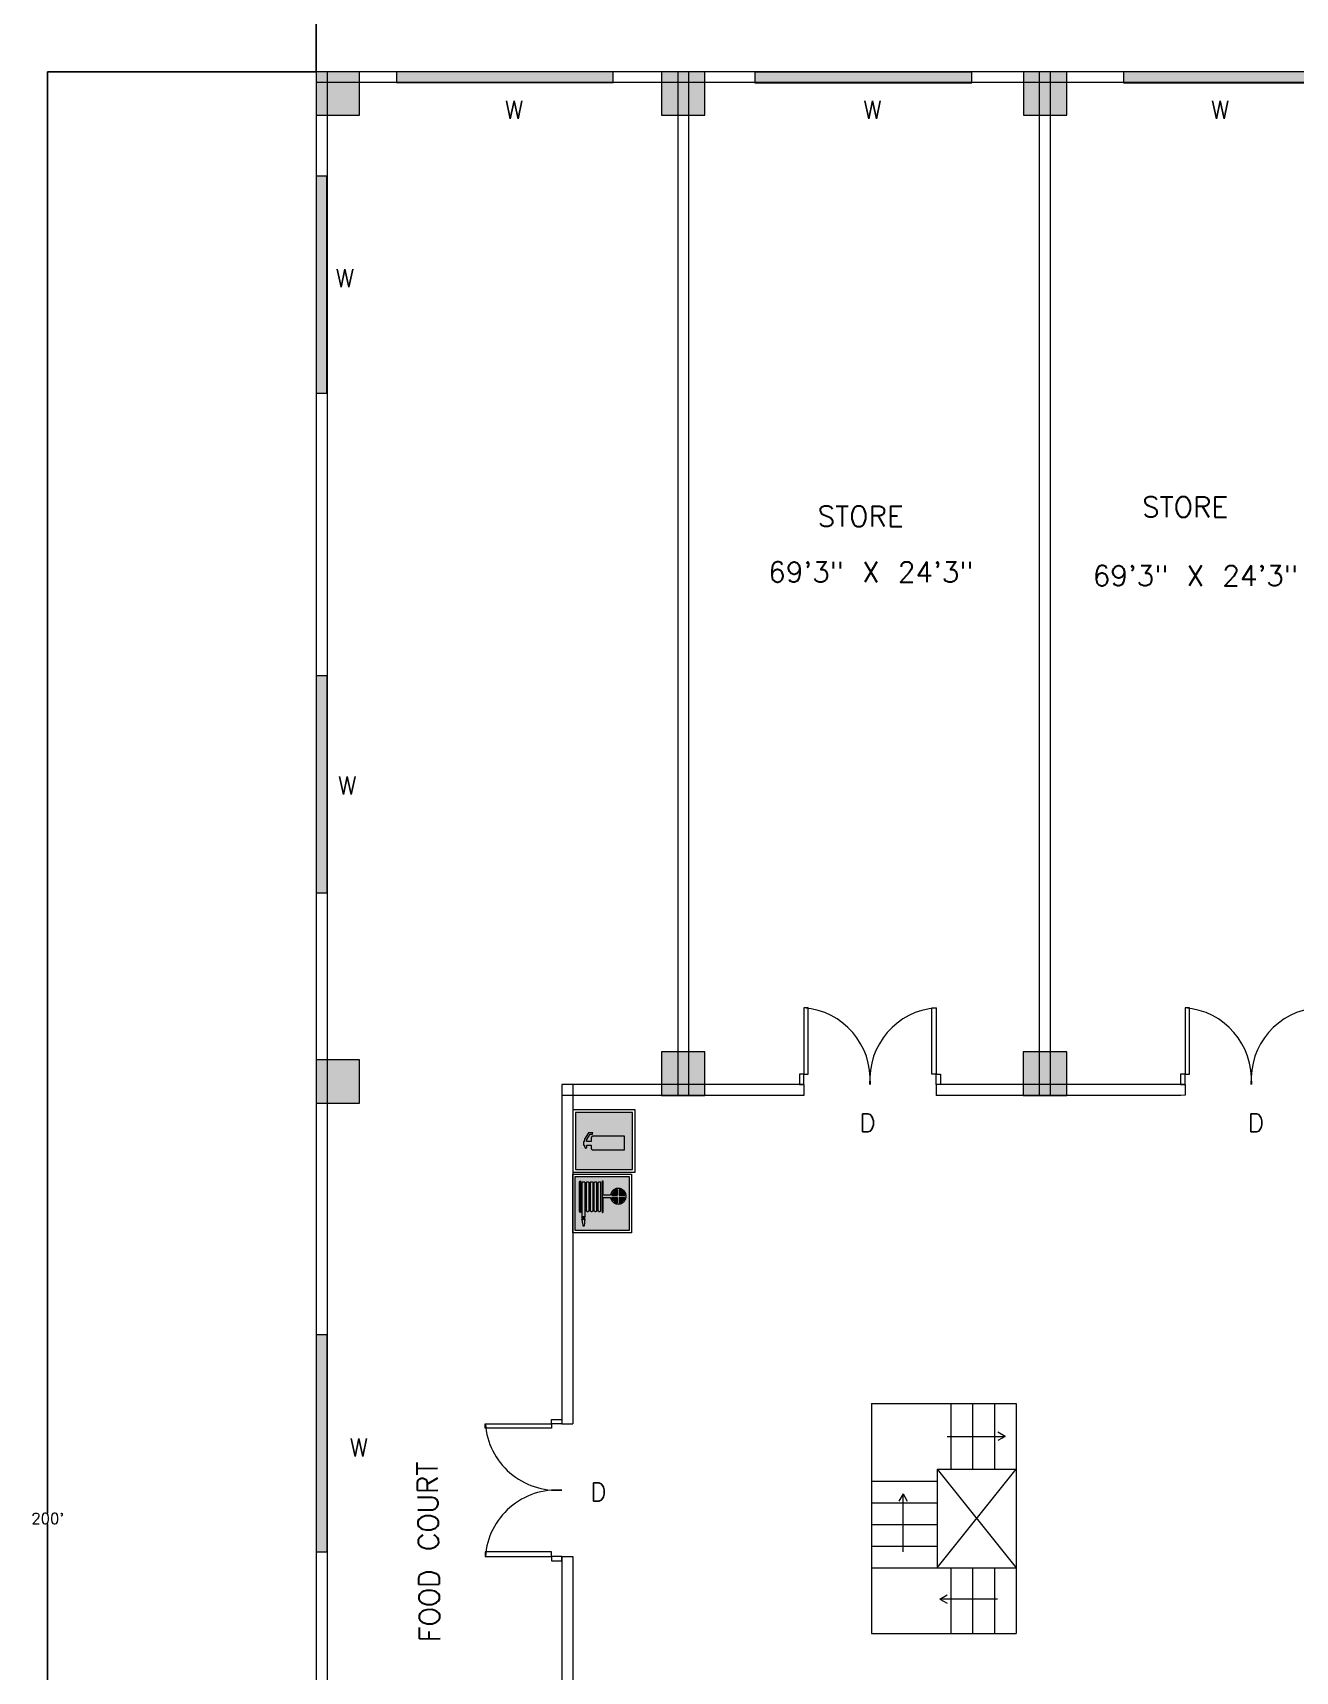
# Model space of a CAD drawing. Header units: inches. Extents: x 2447 to 25919, y 392 to 5548495.
# Drawn here: x 9063 to 10111, y 1726 to 3086 of the extents above; entities that cross this region are included whole.
import ezdxf

# ---------------------------------------------------------------- set-up
doc = ezdxf.new("R2010")
doc.units = ezdxf.units.IN
doc.header["$LTSCALE"] = 0.019685
doc.header["$MEASUREMENT"] = 0
doc.layers.get('0').update_dxf_attribs({"lineweight": 18})
doc.layers.get('Defpoints').update_dxf_attribs({"color": 140, "lineweight": 18})
for name, color, linetype, lineweight in [('DOOR', 3, 'Continuous', 18), ('FIRE ESCAPE DOORS', 7, 'Continuous', 18), ('WALLS', 7, 'Continuous', 18), ('WINDOWS', 7, 'Continuous', 18)]:
    doc.layers.add(name, color=color, linetype=linetype, lineweight=lineweight)
doc.styles.get("Standard").update_dxf_attribs({"font": 'txt.shx', "height": 15})
doc.dimstyles.get("Standard").update_dxf_attribs({"dimtxt": 16.8, "dimasz": 0.007087, "dimexe": 0.007087, "dimexo": 0.002461, "dimgap": 0.003543, "dimtad": 0, "dimtih": 1, "dimtoh": 1, "dimzin": 0, "dimdsep": 46, "dimlunit": 3, "dimtxsty": 'Standard', "dimcen": 0.003543, "dimadec": 0, "dimazin": 0, "dimtfac": 1, "dimtofl": 0, "dimtmove": 0, "dimatfit": 3, "dimfxl": 0.03937, "dimtolj": 1, "dimtzin": 0, "dimarcsym": 0})

# ---------------------------------------------------------------- blocks, each defined once
blk = doc.blocks.new('WINDOWS')
at = {"layer": 'WINDOWS'}
h = blk.add_hatch(color=4, dxfattribs=at)
h.dxf.hatch_style = 1
h.paths.add_polyline_path([(9, 90), (0, 90), (0, -90), (9, -90)])
blk.add_lwpolyline([(0, -90), (9, -90), (9, 90), (0, 90)], close=True, dxfattribs=at)
blk = doc.blocks.new('double doors')
at = {"layer": 'DOOR'}
for points in [[(-54.9, 8.6), (-51.3, 8.6), (-51.3, 63.6), (-54.9, 63.6)], [(54.9, 8.6), (51.3, 8.6), (51.3, 63.6), (54.9, 63.6)], [(-54.9, 8.6), (-58.6, 8.6), (-58.6, 0), (-54.9, 0)], [(54.9, 8.6), (58.6, 8.6), (58.6, 0), (54.9, 0)]]:
    blk.add_lwpolyline(points, close=True, dxfattribs=at)
for centre, start, end in [((-59.3, 4.3), 355.8288, 85.8288), ((59.3, 4.3), 94.1712, 184.1712)]:
    blk.add_arc(centre, 59.4, start, end, dxfattribs=at)
blk = doc.blocks.new('EXTINGUISHER')
at = {"true_color": 0xff0f0f}
h = blk.add_hatch(color=1, dxfattribs=at)
h.dxf.hatch_style = 1
h.paths.add_polyline_path([(21.2, 26.2), (-26.2, 26.2), (-26.2, -21.2), (21.2, -21.2)])
h.paths.add_polyline_path([(1.5, -14.5), (-9.9, -14.5), (-9.9, -8.2), (-9.9, 11.2), (-9.9, 11.5), (-9.9, 11.9), (-9.7, 12.2), (-9.7, 12.3), (-9.6, 12.5), (-9.3, 12.8), (-9, 12.9), (-8.8, 13), (-8.4, 13.2), (-8.1, 13.2), (-7.9, 13.2), (-5.9, 13.2), (-5.9, 16.6), (-6.8, 16.6), (-6.9, 16.6), (-7, 16.6), (-7.6, 16.7), (-8.1, 16.9), (-8.3, 17.2), (-8.4, 17.4), (-8.4, 17.6), (-8.4, 17.7), (-8.2, 18), (-8, 18.2), (-7.8, 18.4), (-7.2, 18.5), (-6.9, 18.5), (-5.9, 18.5), (-5.9, 19.4), (-2.8, 19.4), (-2.8, 18.5), (-1.1, 18.5), (4.2, 15.4), (4.2, 11.7), (3.1, 11.9), (3.1, 13.9), (-1.3, 16.6), (-2.8, 16.6), (-2.8, 13.2), (-0.6, 13.2), (-0.3, 13.2), (0, 13.1), (0.2, 13.1), (0.4, 13), (0.8, 12.8), (1, 12.6), (1.1, 12.5), (1.3, 12.1), (1.5, 11.7), (1.5, 11.2), (1.5, -8.2)], flags=16)
at = {"true_color": 0xe8e9e8}
h = blk.add_hatch(color=254, dxfattribs=at)
h.dxf.hatch_style = 1
h.paths.add_polyline_path([(1.5, 11.2), (1.5, 11.5), (1.4, 11.7), (1.4, 11.9), (1.4, 12), (1.3, 12.2), (1.2, 12.3), (1.1, 12.5), (1, 12.6), (0.9, 12.7), (0.7, 12.8), (0.5, 12.9), (0.4, 13), (0.2, 13.1), (0, 13.1), (-0.2, 13.2), (-0.4, 13.2), (-0.6, 13.2), (-2.8, 13.2), (-2.8, 16.6), (-1.3, 16.6), (3.1, 13.9), (3.1, 11.9), (4.2, 11.7), (4.2, 15.4), (-1.1, 18.5), (-2.8, 18.5), (-2.8, 19.4), (-5.9, 19.4), (-5.9, 18.5), (-6.9, 18.5), (-7.1, 18.5), (-7.1, 18.5), (-7.3, 18.5), (-7.6, 18.4), (-7.8, 18.3), (-8, 18.2), (-8.2, 18), (-8.3, 17.9), (-8.4, 17.8), (-8.4, 17.7), (-8.4, 17.6), (-8.4, 17.4), (-8.4, 17.4), (-8.4, 17.3), (-8.2, 17.1), (-8.2, 17), (-8.1, 17), (-8, 16.9), (-7.7, 16.8), (-7.5, 16.7), (-7.2, 16.6), (-6.9, 16.6), (-6.9, 16.6), (-6.8, 16.6), (-5.9, 16.6), (-5.9, 13.2), (-7.9, 13.2), (-8.1, 13.2), (-8.3, 13.2), (-8.5, 13.1), (-8.7, 13.1), (-8.9, 13), (-9, 12.9), (-9.2, 12.8), (-9.3, 12.7), (-9.5, 12.6), (-9.6, 12.5), (-9.7, 12.3), (-9.7, 12.2), (-9.8, 12), (-9.9, 11.9), (-9.9, 11.7), (-9.9, 11.5), (-9.9, 11.2), (-9.9, -8.2), (-9.9, -14.5), (1.5, -14.5), (1.5, -8.2)])
at = {"color": 18, "true_color": 0x000000}
for points in [[(23.4, 28.4), (-28.3, 28.4), (-28.3, -23.4), (23.4, -23.4)], [(21.2, 26.2), (-26.2, 26.2), (-26.2, -21.2), (21.2, -21.2), (21.2, 26.2)], [(-0.6, 13.2), (-2.8, 13.2), (-2.8, 16.6), (-1.3, 16.6), (3.1, 13.9), (3.1, 11.9), (4.2, 11.7), (4.2, 15.4), (-1.1, 18.5), (-2.8, 18.5), (-2.8, 19.4), (-5.9, 19.4), (-5.9, 18.5), (-6.9, 18.5), (-7.1, 18.5), (-7.1, 18.5), (-7.3, 18.5), (-7.6, 18.4), (-7.8, 18.3), (-8, 18.2), (-8.2, 18), (-8.3, 17.9), (-8.4, 17.8), (-8.4, 17.7), (-8.4, 17.6), (-8.4, 17.6), (-8.4, 17.4), (-8.4, 17.4), (-8.4, 17.3), (-8.3, 17.2), (-8.2, 17.1), (-8.2, 17), (-8.1, 17), (-8, 16.9), (-7.7, 16.8), (-7.5, 16.7), (-7.2, 16.6), (-6.9, 16.6), (-6.9, 16.6), (-6.8, 16.6), (-6.8, 16.6), (-5.9, 16.6), (-5.9, 13.2), (-7.9, 13.2), (-8.1, 13.2), (-8.3, 13.2), (-8.5, 13.1), (-8.7, 13.1), (-8.9, 13), (-9, 12.9), (-9.2, 12.8), (-9.3, 12.7), (-9.5, 12.6), (-9.6, 12.5), (-9.7, 12.3), (-9.7, 12.2), (-9.8, 12), (-9.9, 11.9), (-9.9, 11.7), (-9.9, 11.5), (-9.9, 11.2), (-9.9, -8.2), (-9.9, -14.5), (1.5, -14.5), (1.5, -8.2), (1.5, 11.2), (1.5, 11.5), (1.4, 11.7), (1.4, 11.9), (1.4, 12), (1.3, 12.2), (1.2, 12.3), (1.1, 12.5), (1, 12.6), (0.9, 12.7), (0.7, 12.8), (0.5, 12.9), (0.4, 13), (0.2, 13.1), (0, 13.1), (-0.2, 13.2), (-0.4, 13.2), (-0.6, 13.2)]]:
    blk.add_lwpolyline(points, close=True, dxfattribs=at)
blk = doc.blocks.new('Fire Hydrant')
at = {"true_color": 0xff0f0f}
h = blk.add_hatch(color=1, dxfattribs=at)
h.dxf.hatch_style = 1
h.paths.add_polyline_path([(22.4, 22.4), (-22.4, 22.4), (-22.4, -22.4), (22.4, -22.4)])
h.paths.add_polyline_path([(0.7, -7.3), (0.5, -7.3), (0.4, -7.4), (0.2, -7.5), (0.1, -7.5), (0.1, 18.6), (0.3, 18.5), (0.4, 18.5), (0.5, 18.4), (0.7, 18.3), (0.8, 18.2), (0.9, 18), (0.9, 17.7), (0.9, 6.7), (6.9, 6.7), (7, 7), (7, 7.3), (7.1, 7.6), (7.2, 7.9), (7.3, 8.2), (7.4, 8.5), (7.5, 8.7), (7.6, 9), (7.8, 9.2), (7.9, 9.5), (8.1, 9.7), (8.3, 9.9), (8.4, 10.2), (8.6, 10.4), (8.8, 10.6), (9, 10.8), (9.3, 11), (9.5, 11.2), (9.7, 11.3), (10, 11.5), (10.2, 11.6), (10.5, 11.8), (10.7, 11.9), (11, 12), (11.3, 12.1), (11.6, 12.2), (11.9, 12.3), (12.1, 12.3), (12.5, 12.4), (12.7, 12.4), (13.1, 12.4), (13.4, 12.4), (13.7, 12.4), (14, 12.4), (14.4, 12.3), (14.7, 12.3), (15, 12.2), (15.3, 12.1), (15.6, 12), (15.9, 11.9), (16.2, 11.8), (16.4, 11.6), (16.7, 11.5), (17, 11.3), (17.2, 11.1), (17.5, 10.9), (17.7, 10.7), (17.9, 10.5), (18.2, 10.3), (18.4, 10.1), (18.6, 9.8), (18.7, 9.6), (18.9, 9.3), (19.1, 9), (19.2, 8.8), (19.3, 8.5), (19.5, 8.2), (19.6, 7.9), (19.6, 7.6), (19.7, 7.3), (19.8, 6.9), (19.8, 6.6), (19.9, 6.3), (19.9, 5.9), (19.9, 5.6), (19.8, 5.3), (19.8, 5), (19.7, 4.6), (19.6, 4.3), (19.6, 4), (19.5, 3.7), (19.3, 3.4), (19.2, 3.1), (19.1, 2.8), (18.9, 2.6), (18.7, 2.3), (18.6, 2), (18.4, 1.8), (18.2, 1.6), (17.9, 1.3), (17.7, 1.1), (17.5, 0.9), (17.2, 0.7), (17, 0.5), (16.7, 0.4), (16.4, 0.2), (16.2, 0.1), (15.9, 0), (15.6, -0.2), (15.3, -0.3), (15, -0.4), (14.7, -0.4), (14.4, -0.5), (14, -0.5), (13.7, -0.5), (13.4, -0.6), (13.1, -0.5), (12.8, -0.5), (12.5, -0.5), (12.2, -0.5), (11.9, -0.4), (11.6, -0.3), (11.3, -0.2), (11.1, -0.1), (10.8, 0), (10.5, 0.1), (10.3, 0.2), (10, 0.4), (9.8, 0.5), (9.5, 0.7), (9.3, 0.8), (9.1, 1), (8.9, 1.2), (8.7, 1.4), (8.5, 1.6), (8.3, 1.8), (8.1, 2.1), (8, 2.3), (7.8, 2.5), (7.7, 2.8), (7.5, 3), (7.4, 3.3), (7.3, 3.6), (7.2, 3.8), (7.1, 4.1), (7, 4.4), (7, 4.7), (6.9, 5), (0.9, 5), (0.9, -6.7), (0.9, -6.9), (0.8, -7.1)], flags=16)
h.paths.add_polyline_path([(-1.5, -6.6), (-1.7, -6.7), (-1.8, -6.8), (-2, -6.9), (-2.7, -6.9), (-2.9, -6.8), (-3, -6.7), (-3.1, -6.6), (-3.2, -6.5), (-3.3, -6.4), (-3.3, -6.2), (-3.3, -6.1), (-3.3, 17.1), (-3.3, 17.3), (-3.3, 17.4), (-3.2, 17.6), (-3.1, 17.7), (-3, 17.8), (-2.7, 17.9), (-2, 17.9), (-1.8, 17.8), (-1.7, 17.8), (-1.5, 17.7), (-1.4, 17.5), (-1.3, 17.3), (-1.3, 17.1), (-1.3, -6.1), (-1.3, -6.3), (-1.4, -6.5)], flags=16)
h.paths.add_polyline_path([(-4.8, -6.6), (-4.9, -6.7), (-5, -6.8), (-5.3, -6.9), (-5.9, -6.9), (-6.1, -6.8), (-6.3, -6.7), (-6.4, -6.6), (-6.5, -6.4), (-6.6, -6.2), (-6.6, -6.1), (-6.6, 17.1), (-6.6, 17.4), (-6.5, 17.6), (-6.4, 17.7), (-6.3, 17.8), (-6.1, 17.8), (-5.9, 17.9), (-5.3, 17.9), (-5, 17.8), (-4.8, 17.7), (-4.7, 17.6), (-4.6, 17.4), (-4.6, 17.1), (-4.6, -6.1), (-4.6, -6.3), (-4.7, -6.5)], flags=16)
h.paths.add_polyline_path([(11.8, 0.7), (11.4, 0.8), (11, 1), (10.7, 1.2), (10.3, 1.4), (9.9, 1.7), (9.6, 2), (9.3, 2.3), (9, 2.6), (8.8, 2.9), (8.6, 3.3), (8.4, 3.7), (8.2, 4.1), (8.1, 4.5), (8, 5), (12.7, 5), (12.7, 0.5), (12.3, 0.6)], flags=0)
h.paths.add_polyline_path([(14.1, 0.5), (14.1, 5), (18.7, 5), (18.6, 4.5), (18.5, 4.1), (18.3, 3.7), (18.2, 3.3), (17.9, 3), (17.7, 2.6), (17.4, 2.3), (17.1, 2), (16.8, 1.7), (16.5, 1.5), (16.1, 1.2), (15.8, 1), (15.4, 0.9), (15, 0.7), (14.5, 0.6)], flags=0)
h.paths.add_polyline_path([(-7.9, -6.5), (-8, -6.6), (-8.1, -6.7), (-8.3, -6.8), (-8.5, -6.9), (-9.2, -6.9), (-9.4, -6.8), (-9.5, -6.7), (-9.6, -6.6), (-9.7, -6.5), (-9.8, -6.4), (-9.8, -6.2), (-9.8, -6.1), (-9.8, 17.1), (-9.8, 17.3), (-9.8, 17.4), (-9.7, 17.6), (-9.6, 17.7), (-9.5, 17.8), (-9.2, 17.9), (-8.5, 17.9), (-8.3, 17.8), (-8.1, 17.8), (-8, 17.7), (-7.9, 17.5), (-7.8, 17.3), (-7.8, 17.1), (-7.8, -6.1), (-7.8, -6.3)], flags=16)
h.paths.add_polyline_path([(-11.2, -6.5), (-11.3, -6.6), (-11.4, -6.7), (-11.5, -6.8), (-11.8, -6.9), (-12.4, -6.9), (-12.6, -6.8), (-12.8, -6.7), (-12.9, -6.6), (-13, -6.4), (-13.1, -6.2), (-13.1, -6.1), (-13.1, 17.1), (-13.1, 17.4), (-13, 17.6), (-12.9, 17.7), (-12.8, 17.8), (-12.6, 17.8), (-12.4, 17.9), (-11.8, 17.9), (-11.5, 17.8), (-11.3, 17.7), (-11.2, 17.6), (-11.1, 17.4), (-11.1, 17.1), (-11.1, -6.1), (-11.1, -6.3)], flags=16)
h.paths.add_polyline_path([(-14.3, -13), (-14.4, -13.9), (-14.6, -14.8), (-14.7, -15.8), (-14.8, -16.8), (-14.9, -17.7), (-15.1, -18.4), (-15.1, -18.7), (-15.2, -18.9), (-15.3, -19), (-15.4, -19.1), (-15.5, -19), (-15.6, -18.9), (-15.7, -18.7), (-15.8, -18.4), (-15.9, -17.7), (-16.1, -16.8), (-16.3, -15.8), (-16.4, -14.8), (-16.6, -13.9), (-16.8, -13)], flags=16)
h.paths.add_polyline_path([(-14.3, -12.4), (-16.8, -12.4), (-16.8, -11.6), (-14.3, -11.6)], flags=16)
h.paths.add_polyline_path([(-14.3, -11.1), (-16.7, -11.1), (-16.7, 17.1), (-16.6, 17.4), (-16.5, 17.5), (-16.5, 17.7), (-16.3, 17.8), (-16.2, 17.8), (-16, 17.9), (-15.9, 17.9), (-15.1, 17.9), (-14.9, 17.9), (-14.8, 17.8), (-14.6, 17.8), (-14.4, 17.6), (-14.3, 17.4), (-14.3, 17.1)], flags=16)
h.paths.add_polyline_path([(8, 6.7), (8, 7.2), (8.2, 7.6), (8.3, 8), (8.5, 8.4), (8.7, 8.8), (9, 9.2), (9.3, 9.5), (9.6, 9.8), (9.9, 10.1), (10.2, 10.4), (10.6, 10.6), (11, 10.8), (11.4, 11), (11.8, 11.2), (12.3, 11.3), (12.7, 11.3), (12.7, 6.7)], flags=0)
h.paths.add_polyline_path([(14.1, 6.7), (14.1, 11.3), (14.6, 11.3), (15, 11.1), (15.4, 11), (15.8, 10.8), (16.2, 10.6), (16.5, 10.4), (16.9, 10.1), (17.2, 9.8), (17.5, 9.5), (17.8, 9.2), (18, 8.8), (18.2, 8.4), (18.4, 8), (18.6, 7.6), (18.7, 7.2), (18.7, 6.7)], flags=0)
h.paths.add_polyline_path([(-18.3, -7.4), (-18.5, -7.3), (-18.6, -7.3), (-18.7, -7.1), (-18.8, -6.9), (-18.8, -6.7), (-18.8, 17.7), (-18.8, 18), (-18.7, 18.2), (-18.6, 18.3), (-18.5, 18.4), (-18.3, 18.5), (-18.2, 18.5), (-18, 18.6), (-18, -7.5), (-18.2, -7.5)], flags=16)
at = {"true_color": 0xe8e9e8}
h = blk.add_hatch(color=254, dxfattribs=at)
h.dxf.hatch_style = 1
h.paths.add_polyline_path([(-18, 18.6), (-18, 18.6), (-18.2, 18.5), (-18.3, 18.5), (-18.5, 18.4), (-18.6, 18.3), (-18.7, 18.2), (-18.7, 18), (-18.8, 17.9), (-18.8, 17.7), (-18.8, -6.7), (-18.8, -6.8), (-18.7, -7), (-18.7, -7.1), (-18.6, -7.3), (-18.5, -7.3), (-18.3, -7.4), (-18.2, -7.5), (-18, -7.5), (-18, -7.5)])
h.paths.add_polyline_path([(-14.3, 17.1), (-14.3, 17.2), (-14.3, 17.4), (-14.4, 17.5), (-14.5, 17.7), (-14.6, 17.8), (-14.8, 17.8), (-14.9, 17.9), (-15.1, 17.9), (-15.9, 17.9), (-16, 17.9), (-16.2, 17.8), (-16.3, 17.8), (-16.5, 17.7), (-16.5, 17.5), (-16.6, 17.4), (-16.7, 17.2), (-16.7, 17.1), (-16.7, -11.1), (-14.3, -11.1)])
h.paths.add_polyline_path([(-14.3, -11.6), (-16.8, -11.6), (-16.8, -12.4), (-14.3, -12.4)])
h.paths.add_polyline_path([(-14.4, -13.9), (-14.3, -13), (-16.8, -13), (-16.6, -13.9), (-16.4, -14.8), (-16.3, -15.8), (-16.1, -16.8), (-15.9, -17.7), (-15.8, -18.4), (-15.7, -18.7), (-15.6, -18.9), (-15.5, -19), (-15.5, -19), (-15.4, -19), (-15.4, -19.1), (-15.4, -19), (-15.3, -19), (-15.3, -19), (-15.2, -18.9), (-15.1, -18.7), (-15.1, -18.4), (-14.9, -17.7), (-14.8, -16.8), (-14.7, -15.8), (-14.6, -14.8)])
h.paths.add_polyline_path([(-11.1, 17.3), (-11.1, 17.4), (-11.3, 17.7), (-11.4, 17.8), (-11.5, 17.8), (-11.7, 17.9), (-11.8, 17.9), (-12.3, 17.9), (-12.5, 17.9), (-12.6, 17.8), (-12.8, 17.8), (-12.9, 17.7), (-13, 17.6), (-13, 17.4), (-13.1, 17.3), (-13.1, 17.1), (-13.1, -6.1), (-13.1, -6.2), (-13, -6.4), (-13, -6.5), (-12.9, -6.6), (-12.8, -6.7), (-12.6, -6.8), (-12.5, -6.8), (-12.3, -6.9), (-11.8, -6.9), (-11.7, -6.8), (-11.5, -6.8), (-11.3, -6.6), (-11.1, -6.4), (-11.1, -6.2), (-11.1, -6.1)])
h.paths.add_polyline_path([(-7.8, 17.1), (-7.8, 17.3), (-7.9, 17.4), (-7.9, 17.6), (-8, 17.7), (-8.1, 17.8), (-8.3, 17.8), (-8.4, 17.9), (-8.6, 17.9), (-9.1, 17.9), (-9.2, 17.9), (-9.4, 17.8), (-9.5, 17.8), (-9.6, 17.7), (-9.7, 17.6), (-9.8, 17.4), (-9.8, 17.3), (-9.8, 17.1), (-9.8, -6.1), (-9.8, -6.2), (-9.8, -6.4), (-9.7, -6.5), (-9.6, -6.6), (-9.5, -6.7), (-9.4, -6.8), (-9.2, -6.8), (-9.1, -6.9), (-8.6, -6.9), (-8.4, -6.8), (-8.3, -6.8), (-8.1, -6.7), (-8, -6.6), (-7.9, -6.5), (-7.9, -6.4), (-7.8, -6.2), (-7.8, -6.1)])
h.paths.add_polyline_path([(-4.6, 17.1), (-4.6, 17.3), (-4.6, 17.4), (-4.7, 17.6), (-4.8, 17.7), (-4.9, 17.8), (-5, 17.8), (-5.2, 17.9), (-5.3, 17.9), (-5.9, 17.9), (-6, 17.9), (-6.1, 17.8), (-6.3, 17.8), (-6.4, 17.7), (-6.5, 17.6), (-6.5, 17.4), (-6.6, 17.3), (-6.6, 17.1), (-6.6, -6.1), (-6.6, -6.2), (-6.5, -6.4), (-6.5, -6.5), (-6.4, -6.6), (-6.3, -6.7), (-6.1, -6.8), (-6, -6.8), (-5.9, -6.9), (-5.3, -6.9), (-5.2, -6.8), (-5, -6.8), (-4.9, -6.7), (-4.8, -6.6), (-4.7, -6.5), (-4.6, -6.4), (-4.6, -6.2), (-4.6, -6.1)])
h.paths.add_polyline_path([(-1.3, 17.1), (-1.3, 17.3), (-1.4, 17.4), (-1.4, 17.6), (-1.5, 17.7), (-1.7, 17.8), (-1.8, 17.8), (-1.9, 17.9), (-2.1, 17.9), (-2.6, 17.9), (-2.7, 17.9), (-2.9, 17.8), (-3, 17.8), (-3.1, 17.7), (-3.2, 17.6), (-3.3, 17.4), (-3.3, 17.3), (-3.3, 17.1), (-3.3, -6.1), (-3.3, -6.2), (-3.3, -6.4), (-3.2, -6.5), (-3.1, -6.6), (-3, -6.7), (-2.9, -6.8), (-2.7, -6.8), (-2.6, -6.9), (-2.1, -6.9), (-1.9, -6.8), (-1.8, -6.8), (-1.7, -6.7), (-1.5, -6.6), (-1.4, -6.5), (-1.4, -6.4), (-1.3, -6.2), (-1.3, -6.1)])
h.paths.add_polyline_path([(19.9, 5.9), (19.9, 6.3), (19.8, 6.6), (19.8, 6.9), (19.7, 7.3), (19.6, 7.6), (19.6, 7.9), (19.5, 8.2), (19.3, 8.5), (19.2, 8.8), (19.1, 9), (18.9, 9.3), (18.7, 9.6), (18.6, 9.8), (18.4, 10.1), (18.2, 10.3), (17.9, 10.5), (17.7, 10.7), (17.5, 10.9), (17.2, 11.1), (17, 11.3), (16.7, 11.5), (16.4, 11.6), (16.2, 11.8), (15.9, 11.9), (15.6, 12), (15.3, 12.1), (15, 12.2), (14.7, 12.3), (14.4, 12.3), (14, 12.4), (13.7, 12.4), (13.4, 12.4), (13.1, 12.4), (12.7, 12.4), (12.5, 12.4), (12.1, 12.3), (11.9, 12.3), (11.6, 12.2), (11.3, 12.1), (11, 12), (10.7, 11.9), (10.5, 11.8), (10.2, 11.6), (10, 11.5), (9.7, 11.3), (9.5, 11.2), (9.3, 11), (9, 10.8), (8.8, 10.6), (8.6, 10.4), (8.4, 10.2), (8.3, 9.9), (8.1, 9.7), (7.9, 9.5), (7.8, 9.2), (7.6, 9), (7.5, 8.7), (7.4, 8.5), (7.3, 8.2), (7.2, 7.9), (7.1, 7.6), (7, 7.3), (7, 7), (6.9, 6.7), (0.9, 6.7), (0.9, 17.7), (0.9, 17.9), (0.8, 18), (0.8, 18.2), (0.7, 18.3), (0.5, 18.4), (0.4, 18.5), (0.3, 18.5), (0.1, 18.6), (0.1, 18.6), (0.1, -7.5), (0.1, -7.5), (0.3, -7.5), (0.4, -7.4), (0.5, -7.3), (0.7, -7.3), (0.8, -7.1), (0.8, -7), (0.9, -6.8), (0.9, -6.7), (0.9, 5), (6.9, 5), (7, 4.7), (7, 4.4), (7.1, 4.1), (7.2, 3.8), (7.3, 3.6), (7.4, 3.3), (7.5, 3), (7.7, 2.8), (7.8, 2.5), (8, 2.3), (8.1, 2.1), (8.3, 1.8), (8.5, 1.6), (8.7, 1.4), (8.9, 1.2), (9.1, 1), (9.3, 0.8), (9.5, 0.7), (9.8, 0.5), (10, 0.4), (10.3, 0.2), (10.5, 0.1), (10.8, 0), (11.1, -0.1), (11.3, -0.2), (11.6, -0.3), (11.9, -0.4), (12.2, -0.5), (12.5, -0.5), (12.8, -0.5), (13.1, -0.5), (13.4, -0.6), (13.7, -0.5), (14, -0.5), (14.4, -0.5), (14.7, -0.4), (15, -0.4), (15.3, -0.3), (15.6, -0.2), (15.9, 0), (16.2, 0.1), (16.4, 0.2), (16.7, 0.4), (17, 0.5), (17.2, 0.7), (17.5, 0.9), (17.7, 1.1), (17.9, 1.3), (18.2, 1.6), (18.4, 1.8), (18.6, 2), (18.7, 2.3), (18.9, 2.6), (19.1, 2.8), (19.2, 3.1), (19.3, 3.4), (19.5, 3.7), (19.6, 4), (19.6, 4.3), (19.7, 4.6), (19.8, 5), (19.8, 5.3), (19.9, 5.6)])
h.paths.add_polyline_path([(8, 5), (12.7, 5), (12.7, 0.5), (12.3, 0.6), (11.8, 0.7), (11.4, 0.8), (11, 1), (10.7, 1.2), (10.3, 1.4), (9.9, 1.7), (9.6, 2), (9.3, 2.3), (9, 2.6), (8.8, 2.9), (8.6, 3.3), (8.4, 3.7), (8.2, 4.1), (8.1, 4.5)], flags=16)
h.paths.add_polyline_path([(8, 6.7), (8, 7.2), (8.2, 7.6), (8.3, 8), (8.5, 8.4), (8.7, 8.8), (9, 9.2), (9.3, 9.5), (9.6, 9.8), (9.9, 10.1), (10.2, 10.4), (10.6, 10.6), (11, 10.8), (11.4, 11), (11.8, 11.2), (12.3, 11.3), (12.7, 11.3), (12.7, 6.7)], flags=16)
h.paths.add_polyline_path([(14.1, 5), (18.7, 5), (18.6, 4.5), (18.5, 4.1), (18.3, 3.7), (18.2, 3.3), (17.9, 3), (17.7, 2.6), (17.4, 2.3), (17.1, 2), (16.8, 1.7), (16.5, 1.5), (16.1, 1.2), (15.8, 1), (15.4, 0.9), (15, 0.7), (14.5, 0.6), (14.1, 0.5)], flags=16)
h.paths.add_polyline_path([(14.1, 6.7), (14.1, 11.3), (14.6, 11.3), (15, 11.1), (15.4, 11), (15.8, 10.8), (16.2, 10.6), (16.5, 10.4), (16.9, 10.1), (17.2, 9.8), (17.5, 9.5), (17.8, 9.2), (18, 8.8), (18.2, 8.4), (18.4, 8), (18.6, 7.6), (18.7, 7.2), (18.7, 6.7)], flags=16)
at = {"true_color": 0xff0f0f}
h = blk.add_hatch(color=1, dxfattribs=at)
h.dxf.hatch_style = 1
h.paths.add_polyline_path([(12.7, 5), (8, 5), (8.1, 4.5), (8.2, 4.1), (8.4, 3.7), (8.6, 3.3), (8.8, 2.9), (9, 2.6), (9.3, 2.3), (9.6, 2), (9.9, 1.7), (10.3, 1.4), (10.7, 1.2), (11, 1), (11.4, 0.8), (11.8, 0.7), (12.3, 0.6), (12.7, 0.5)])
h.paths.add_polyline_path([(12.7, 11.3), (12.3, 11.3), (11.8, 11.2), (11.4, 11), (11, 10.8), (10.6, 10.6), (10.2, 10.4), (9.9, 10.1), (9.6, 9.8), (9.3, 9.5), (9, 9.2), (8.7, 8.8), (8.5, 8.4), (8.3, 8), (8.2, 7.6), (8, 7.2), (8, 6.7), (12.7, 6.7)])
h.paths.add_polyline_path([(18, 8.8), (17.8, 9.2), (17.5, 9.5), (17.2, 9.8), (16.9, 10.1), (16.5, 10.4), (16.2, 10.6), (15.8, 10.8), (15.4, 11), (15, 11.1), (14.6, 11.3), (14.1, 11.3), (14.1, 6.7), (18.7, 6.7), (18.7, 7.2), (18.6, 7.6), (18.4, 8), (18.2, 8.4)])
h.paths.add_polyline_path([(18.2, 3.3), (18.3, 3.7), (18.5, 4.1), (18.6, 4.5), (18.7, 5), (14.1, 5), (14.1, 0.5), (14.5, 0.6), (15, 0.7), (15.4, 0.9), (15.8, 1), (16.1, 1.2), (16.5, 1.5), (16.8, 1.7), (17.1, 2), (17.4, 2.3), (17.7, 2.6), (17.9, 3)])
at = {"color": 18, "true_color": 0x000000}
for points in [[(-24.4, 24.3), (24.4, 24.3), (24.4, -24.4), (-24.4, -24.4)], [(-22.4, 22.4), (22.4, 22.4), (22.4, -22.4), (-22.4, -22.4), (-22.4, 22.4)], [(-18, 18.6), (-18, 18.6), (-18, -7.5), (-18, -7.5), (-18.2, -7.5), (-18.3, -7.4), (-18.5, -7.3), (-18.6, -7.3), (-18.7, -7.1), (-18.7, -7), (-18.8, -6.8), (-18.8, -6.7), (-18.8, 17.7), (-18.8, 17.9), (-18.7, 18), (-18.7, 18.2), (-18.6, 18.3), (-18.5, 18.4), (-18.3, 18.5), (-18.2, 18.5), (-18, 18.6)], [(-15.9, 17.9), (-15.1, 17.9), (-14.9, 17.9), (-14.8, 17.8), (-14.6, 17.8), (-14.5, 17.7), (-14.4, 17.5), (-14.3, 17.4), (-14.3, 17.2), (-14.3, 17.1), (-14.3, -11.1), (-16.7, -11.1), (-16.7, 17.1), (-16.7, 17.2), (-16.6, 17.4), (-16.5, 17.5), (-16.5, 17.7), (-16.3, 17.8), (-16.2, 17.8), (-16, 17.9), (-15.9, 17.9)], [(-12.3, 17.9), (-11.8, 17.9), (-11.7, 17.9), (-11.5, 17.8), (-11.4, 17.8), (-11.3, 17.7), (-11.2, 17.6), (-11.1, 17.4), (-11.1, 17.3), (-11.1, 17.1), (-11.1, -6.1), (-11.1, -6.2), (-11.1, -6.4), (-11.2, -6.5), (-11.3, -6.6), (-11.4, -6.7), (-11.5, -6.8), (-11.7, -6.8), (-11.8, -6.9), (-12.3, -6.9), (-12.5, -6.8), (-12.6, -6.8), (-12.8, -6.7), (-12.9, -6.6), (-13, -6.5), (-13, -6.4), (-13.1, -6.2), (-13.1, -6.1), (-13.1, 17.1), (-13.1, 17.3), (-13, 17.4), (-13, 17.6), (-12.9, 17.7), (-12.8, 17.8), (-12.6, 17.8), (-12.5, 17.9), (-12.3, 17.9)], [(-9.1, 17.9), (-8.6, 17.9), (-8.4, 17.9), (-8.3, 17.8), (-8.1, 17.8), (-8, 17.7), (-7.9, 17.6), (-7.9, 17.4), (-7.8, 17.3), (-7.8, 17.1), (-7.8, -6.1), (-7.8, -6.2), (-7.9, -6.4), (-7.9, -6.5), (-8, -6.6), (-8.1, -6.7), (-8.3, -6.8), (-8.4, -6.8), (-8.6, -6.9), (-9.1, -6.9), (-9.2, -6.8), (-9.4, -6.8), (-9.5, -6.7), (-9.6, -6.6), (-9.7, -6.5), (-9.8, -6.4), (-9.8, -6.2), (-9.8, -6.1), (-9.8, 17.1), (-9.8, 17.3), (-9.8, 17.4), (-9.7, 17.6), (-9.6, 17.7), (-9.5, 17.8), (-9.4, 17.8), (-9.2, 17.9), (-9.1, 17.9)], [(-5.9, 17.9), (-5.3, 17.9), (-5.2, 17.9), (-5, 17.8), (-4.9, 17.8), (-4.8, 17.7), (-4.7, 17.6), (-4.6, 17.4), (-4.6, 17.3), (-4.6, 17.1), (-4.6, -6.1), (-4.6, -6.2), (-4.6, -6.4), (-4.7, -6.5), (-4.8, -6.6), (-4.9, -6.7), (-5, -6.8), (-5.2, -6.8), (-5.3, -6.9), (-5.9, -6.9), (-6, -6.8), (-6.1, -6.8), (-6.3, -6.7), (-6.4, -6.6), (-6.5, -6.5), (-6.5, -6.4), (-6.6, -6.2), (-6.6, -6.1), (-6.6, 17.1), (-6.6, 17.3), (-6.5, 17.4), (-6.5, 17.6), (-6.4, 17.7), (-6.3, 17.8), (-6.1, 17.8), (-6, 17.9), (-5.9, 17.9)], [(-2.6, 17.9), (-2.1, 17.9), (-1.9, 17.9), (-1.8, 17.8), (-1.7, 17.8), (-1.5, 17.7), (-1.4, 17.6), (-1.4, 17.4), (-1.3, 17.3), (-1.3, 17.1), (-1.3, -6.1), (-1.3, -6.2), (-1.4, -6.4), (-1.4, -6.5), (-1.5, -6.6), (-1.7, -6.7), (-1.8, -6.8), (-1.9, -6.8), (-2.1, -6.9), (-2.6, -6.9), (-2.7, -6.8), (-2.9, -6.8), (-3, -6.7), (-3.1, -6.6), (-3.2, -6.5), (-3.3, -6.4), (-3.3, -6.2), (-3.3, -6.1), (-3.3, 17.1), (-3.3, 17.3), (-3.3, 17.4), (-3.2, 17.6), (-3.1, 17.7), (-3, 17.8), (-2.9, 17.8), (-2.7, 17.9), (-2.6, 17.9)], [(0.1, 18.6), (0.1, 18.6), (0.1, -7.5), (0.1, -7.5), (0.3, -7.5), (0.4, -7.4), (0.5, -7.3), (0.7, -7.3), (0.8, -7.1), (0.8, -7), (0.9, -6.8), (0.9, -6.7), (0.9, 5), (6.9, 5), (7, 4.7), (7, 4.4), (7.1, 4.1), (7.2, 3.8), (7.3, 3.6), (7.4, 3.3), (7.5, 3), (7.7, 2.8), (7.8, 2.5), (8, 2.3), (8.1, 2.1), (8.3, 1.8), (8.5, 1.6), (8.7, 1.4), (8.9, 1.2), (9.1, 1), (9.3, 0.8), (9.5, 0.7), (9.8, 0.5), (10, 0.4), (10.3, 0.2), (10.5, 0.1), (10.8, 0), (11.1, -0.1), (11.3, -0.2), (11.6, -0.3), (11.9, -0.4), (12.2, -0.5), (12.5, -0.5), (12.8, -0.5), (13.1, -0.5), (13.4, -0.6), (13.7, -0.5), (14, -0.5), (14.4, -0.5), (14.7, -0.4), (15, -0.4), (15.3, -0.3), (15.6, -0.2), (15.9, 0), (16.2, 0.1), (16.4, 0.2), (16.7, 0.4), (17, 0.5), (17.2, 0.7), (17.5, 0.9), (17.7, 1.1), (17.9, 1.3), (18.2, 1.6), (18.4, 1.8), (18.6, 2), (18.7, 2.3), (18.9, 2.6), (19.1, 2.8), (19.2, 3.1), (19.3, 3.4), (19.5, 3.7), (19.6, 4), (19.6, 4.3), (19.7, 4.6), (19.8, 5), (19.8, 5.3), (19.9, 5.6), (19.9, 5.9), (19.9, 6.3), (19.8, 6.6), (19.8, 6.9), (19.7, 7.3), (19.6, 7.6), (19.6, 7.9), (19.5, 8.2), (19.3, 8.5), (19.2, 8.8), (19.1, 9), (18.9, 9.3), (18.7, 9.6), (18.6, 9.8), (18.4, 10.1), (18.2, 10.3), (17.9, 10.5), (17.7, 10.7), (17.5, 10.9), (17.2, 11.1), (17, 11.3), (16.7, 11.5), (16.4, 11.6), (16.2, 11.8), (15.9, 11.9), (15.6, 12), (15.3, 12.1), (15, 12.2), (14.7, 12.3), (14.4, 12.3), (14, 12.4), (13.7, 12.4), (13.4, 12.4), (13.1, 12.4), (12.7, 12.4), (12.5, 12.4), (12.1, 12.3), (11.9, 12.3), (11.6, 12.2), (11.3, 12.1), (11, 12), (10.7, 11.9), (10.5, 11.8), (10.2, 11.6), (10, 11.5), (9.7, 11.3), (9.5, 11.2), (9.3, 11), (9, 10.8), (8.8, 10.6), (8.6, 10.4), (8.4, 10.2), (8.3, 9.9), (8.1, 9.7), (7.9, 9.5), (7.8, 9.2), (7.6, 9), (7.5, 8.7), (7.4, 8.5), (7.3, 8.2), (7.2, 7.9), (7.1, 7.6), (7, 7.3), (7, 7), (6.9, 6.7), (0.9, 6.7), (0.9, 17.7), (0.9, 17.9), (0.8, 18), (0.8, 18.2), (0.7, 18.3), (0.5, 18.4), (0.4, 18.5), (0.3, 18.5), (0.1, 18.6)], [(8, 6.7), (12.7, 6.7), (12.7, 11.3), (12.3, 11.3), (11.8, 11.2), (11.4, 11), (11, 10.8), (10.6, 10.6), (10.2, 10.4), (9.9, 10.1), (9.6, 9.8), (9.3, 9.5), (9, 9.2), (8.7, 8.8), (8.5, 8.4), (8.3, 8), (8.2, 7.6), (8, 7.2), (8, 6.7)], [(12.7, 0.5), (12.7, 5), (8, 5), (8.1, 4.5), (8.2, 4.1), (8.4, 3.7), (8.6, 3.3), (8.8, 2.9), (9, 2.6), (9.3, 2.3), (9.6, 2), (9.9, 1.7), (10.3, 1.4), (10.7, 1.2), (11, 1), (11.4, 0.8), (11.8, 0.7), (12.3, 0.6), (12.7, 0.5)], [(14.1, 11.3), (14.1, 6.7), (18.7, 6.7), (18.7, 7.2), (18.6, 7.6), (18.4, 8), (18.2, 8.4), (18, 8.8), (17.8, 9.2), (17.5, 9.5), (17.2, 9.8), (16.9, 10.1), (16.5, 10.4), (16.2, 10.6), (15.8, 10.8), (15.4, 11), (15, 11.1), (14.6, 11.3), (14.1, 11.3)], [(18.7, 5), (14.1, 5), (14.1, 0.5), (14.5, 0.6), (15, 0.7), (15.4, 0.9), (15.8, 1), (16.1, 1.2), (16.5, 1.5), (16.8, 1.7), (17.1, 2), (17.4, 2.3), (17.7, 2.6), (17.9, 3), (18.2, 3.3), (18.3, 3.7), (18.5, 4.1), (18.6, 4.5), (18.7, 5)], [(-16.8, -11.6), (-14.3, -11.6), (-14.3, -12.4), (-16.8, -12.4), (-16.8, -11.6)], [(-16.8, -13), (-14.3, -13), (-14.4, -13.9), (-14.6, -14.8), (-14.7, -15.8), (-14.8, -16.8), (-14.9, -17.7), (-15.1, -18.4), (-15.1, -18.7), (-15.2, -18.9), (-15.3, -19), (-15.3, -19), (-15.4, -19), (-15.4, -19.1), (-15.4, -19), (-15.5, -19), (-15.5, -19), (-15.6, -18.9), (-15.7, -18.7), (-15.8, -18.4), (-15.9, -17.7), (-16.1, -16.8), (-16.3, -15.8), (-16.4, -14.8), (-16.6, -13.9), (-16.8, -13)]]:
    blk.add_lwpolyline(points, close=True, dxfattribs=at)
blk = doc.blocks.new('column')
at = {"layer": 'FIRE ESCAPE DOORS'}
h = blk.add_hatch(color=2, dxfattribs=at)
h.dxf.hatch_style = 1
h.paths.add_polyline_path([(3085.8, 2952.4), (3049.8, 2952.4), (3049.8, 2916.4), (3085.8, 2916.4)])
blk.add_lwpolyline([(3049.8, 2916.4), (3085.8, 2916.4), (3085.8, 2952.4), (3049.8, 2952.4)], close=True, dxfattribs=at)
blk = doc.blocks.new('COLUMNS')
at = {"layer": 'FIRE ESCAPE DOORS'}
blk.add_blockref('column', (-3067.8, -2934.4), dxfattribs=at)
blk = doc.blocks.new('*D196')
at = {"layer": 'Defpoints', "color": 0, "transparency": 16777216}
for p in [(12898.4, 3189.9), (9298.4, 3053.1), (12898.4, 3053.1)]:
    blk.add_point(p, dxfattribs=at)
at = {"layer": 'WALLS', "color": 0, "lineweight": -2, "transparency": 16777216}
for p, q in [((9298.4, 3053.1), (9298.4, 3189.9)), ((9298.4, 3189.9), (11085.7, 3189.9)), ((12898.4, 3189.9), (11111.2, 3189.9)), ((12898.4, 3053.1), (12898.4, 3189.9))]:
    blk.add_line(p, q, dxfattribs=at)
at = {"layer": 'WALLS', "color": 0, "transparency": 16777216}
for points in [[(9298.4, 3189.9), (9298.4, 3189.9), (9298.4, 3189.9)], [(12898.4, 3189.9), (12898.4, 3189.9), (12898.4, 3189.9)]]:
    blk.add_solid(points, dxfattribs=at)
at = {"layer": 'WALLS', "color": 0, "transparency": 16777216, "insert": (11098.4, 3189.9), "char_height": 9, "attachment_point": 5}
blk.add_mtext("\\A1;300'", dxfattribs=at)
blk = doc.blocks.new('*D197')
at = {"layer": 'Defpoints', "color": 0, "transparency": 16777216}
for p in [(9298.4, 3053.1), (9075.6, 653.1), (9298.4, 653.1)]:
    blk.add_point(p, dxfattribs=at)
at = {"layer": 'WALLS', "color": 0, "lineweight": -2, "transparency": 16777216}
for p, q in [((9298.4, 3053.1), (9075.6, 3053.1)), ((9075.6, 3053.1), (9075.6, 1857.6)), ((9075.6, 653.1), (9075.6, 1848.6)), ((9298.4, 653.1), (9075.6, 653.1))]:
    blk.add_line(p, q, dxfattribs=at)
at = {"layer": 'WALLS', "color": 0, "transparency": 16777216}
for points in [[(9075.6, 3053.1), (9075.6, 3053.1), (9075.6, 3053.1)], [(9075.6, 653.1), (9075.6, 653.1), (9075.6, 653.1)]]:
    blk.add_solid(points, dxfattribs=at)
at = {"layer": 'WALLS', "color": 0, "transparency": 16777216, "insert": (9075.6, 1853.1), "char_height": 9, "attachment_point": 5}
blk.add_mtext("\\A1;200'", dxfattribs=at)

msp = doc.modelspace()

# ---------------------------------------------------------------- linework, layer by layer
at = {"layer": 'WALLS'}
for p, q in [((11118.719, 3053.139), (9298.419, 3053.139)), ((9298.419, 3053.139), (9298.419, 653.139)), ((9307.419, 3053.139), (9307.419, 653.139)), ((9598.419, 3053.139), (9598.419, 2204.139)), ((9607.419, 3053.139), (9607.419, 2204.139)), ((9898.419, 3053.139), (9898.419, 2204.139)), ((9907.419, 3053.139), (9907.419, 2204.139)), ((11063.601, 3044.139), (9298.419, 3044.139)), ((11119.703, 3044.139), (9298.419, 3044.139)), ((9598.419, 2213.139), (9502.324, 2213.139)), ((9502.324, 2213.139), (9502.324, 1931.621)), ((9598.419, 2204.139), (9502.324, 2204.139)), ((9511.324, 2213.139), (9511.324, 1931.621)), ((9703.015, 2213.139), (9598.419, 2213.139)), ((9703.015, 2204.139), (9598.419, 2204.139)), ((9703.015, 2213.139), (9703.015, 2204.139)), ((9898.419, 2213.139), (9812.914, 2213.139)), ((9812.914, 2213.139), (9812.914, 2204.139)), ((9898.419, 2204.139), (9812.914, 2204.139)), ((10019.37, 2213.139), (9898.419, 2213.139)), ((10015.762, 2204.139), (9898.419, 2204.139)), ((10019.37, 2204.16), (10015.762, 2204.139)), ((10019.37, 2213.139), (10019.37, 2204.16)), ((9759.124, 1948.539), (9759.124, 1757.738)), ((9759.124, 1948.539), (9879.124, 1948.539)), ((9825.124, 1948.539), (9825.124, 1893.939)), ((9843.124, 1948.539), (9843.124, 1893.939)), ((9843.124, 1948.539), (9843.124, 1893.939)), ((9861.124, 1948.539), (9861.124, 1893.939)), ((9879.124, 1948.539), (9879.124, 1757.738)), ((9502.324, 1931.621), (9511.324, 1931.621)), ((9822.039, 1921.239), (9870.039, 1921.239)), ((9870.039, 1921.239), (9863.977, 1924.739)), ((9870.039, 1921.239), (9863.977, 1917.739)), ((9759.124, 1884.238), (9813.724, 1884.238)), ((9759.124, 1866.238), (9813.724, 1866.238)), ((9785.37, 1873.597), (9781.87, 1867.535)), ((9785.37, 1825.597), (9785.37, 1873.597)), ((9785.37, 1873.597), (9788.87, 1867.535)), ((9759.124, 1848.238), (9813.724, 1848.238)), ((9502.324, 1821.721), (9502.324, 1493.139)), ((9502.324, 1821.721), (9511.324, 1821.721)), ((9511.324, 1821.721), (9511.324, 1493.139)), ((9759.124, 1830.238), (9813.724, 1830.238)), ((9511.282, 1812.338), (9511.324, 1812.338)), ((9759.124, 1812.238), (9879.124, 1812.238)), ((9825.124, 1812.338), (9825.124, 1757.738)), ((9843.124, 1812.338), (9843.124, 1757.738)), ((9861.124, 1812.338), (9861.124, 1757.738)), ((9815.783, 1786.342), (9821.845, 1789.842)), ((9863.783, 1786.342), (9815.783, 1786.342)), ((9815.783, 1786.342), (9821.845, 1782.842)), ((9511.282, 1757.738), (9511.324, 1757.738)), ((9759.124, 1757.738), (9879.124, 1757.738))]:
    msp.add_line(p, q, dxfattribs=at)
at = {"layer": 'WALLS', "color": 1}
for p, q in [((9813.724, 1893.939), (9813.724, 1812.338)), ((9813.724, 1893.939), (9879.124, 1893.939)), ((9813.724, 1812.338), (9879.124, 1893.939)), ((9813.724, 1893.939), (9879.124, 1812.338)), ((9813.724, 1812.338), (9879.124, 1812.338))]:
    msp.add_line(p, q, dxfattribs=at)

# ---------------------------------------------------------------- block references
at = {"layer": 'WALLS'}
for name, p in [('COLUMNS', (9316.419, 3035.139)), ('COLUMNS', (9603.04, 3035.103)), ('COLUMNS', (9903.354, 3035.139)), ('WINDOWS', (9298.396, 2876.634)), ('WINDOWS', (9298.428, 2462.005)), ('double doors', (9757.964, 2213.139)), ('double doors', (10074.32, 2213.139)), ('COLUMNS', (9316.419, 2215.73)), ('COLUMNS', (9603.032, 2222.139)), ('COLUMNS', (9903.179, 2222.139)), ('Fire Hydrant', (9535.751, 2114.541)), ('WINDOWS', (9298.436, 1915.477))]:
    msp.add_blockref(name, p, dxfattribs=at)
at = {"layer": 'WALLS', "rotation": 90}
for name, p in [('WINDOWS', (9454.976, 3044.139)), ('WINDOWS', (9752.382, 3043.963)), ('WINDOWS', (10058.324, 3044.003)), ('EXTINGUISHER', (9539.678, 2168.775)), ('double doors', (9502.324, 1876.671))]:
    msp.add_blockref(name, p, dxfattribs=at)

# ---------------------------------------------------------------- texts
at = {"char_height": 15, "attachment_point": 1}
for s, width, insert in [('W', 51.73891, (9454.976, 3029.139)), ('W', 51.73891, (9752.382, 3029.139)), ('W', 51.73891, (10040.859, 3029.139)), ('W', 51.73891, (9314.565, 2889.394)), ('W', 51.73891, (9316.547, 2468.726)), ('D', 66.5046, (9749.187, 2188.852)), ('D', 66.5046, (10071.462, 2188.852)), ('W', 51.73891, (9326.151, 1919.475)), ('D', 66.5046, (9525.843, 1882.646))]:
    msp.add_mtext_dynamic_manual_height_columns(s, width=width, gutter_width=75, heights=[0], dxfattribs=dict(at, insert=insert))
at = {"layer": 'WALLS', "char_height": 17, "attachment_point": 1}
for s, width, heights, insert in [('STORE', 121.86116, [21.909], (9714.453, 2692.921)), ('STORE', 121.86116, [21.909], (9983.695, 2700.661)), ('69\'3" X 24\'3"', 234.16481, [0], (9673.539, 2646.707)), ('69\'3" X 24\'3"', 234.16481, [0], (9942.781, 2643.669))]:
    msp.add_mtext_dynamic_manual_height_columns(s, width=width, gutter_width=85, heights=heights, dxfattribs=dict(at, insert=insert))
at = {"layer": 'WALLS', "insert": (9384.23, 1750.437), "char_height": 17, "attachment_point": 1, "rotation": 90.810684}
msp.add_mtext_dynamic_manual_height_columns('FOOD COURT', width=275.24742, gutter_width=85, heights=[0], dxfattribs=at)

# ---------------------------------------------------------------- dimensions: what is measured, and where the dimension line sits
at = {"layer": 'WALLS'}
dim = msp.add_linear_dim(base=(12898.419, 3189.93), p1=(9298.419, 3053.139), p2=(12898.419, 3053.139), dimstyle='Standard', dxfattribs=at)
dim.commit()
dim.dimension.update_dxf_attribs({"geometry": '*D196', "text_midpoint": (11098.419, 3189.93), "dimtype": 160})
dim = msp.add_linear_dim(base=(9075.598, 653.139), p1=(9298.419, 3053.139), p2=(9298.419, 653.139), angle=90, dimstyle='Standard', dxfattribs=at)
dim.commit()
dim.dimension.update_dxf_attribs({"geometry": '*D197', "text_midpoint": (9075.598, 1853.139), "dimtype": 160})

doc.saveas('drawing.dxf')
